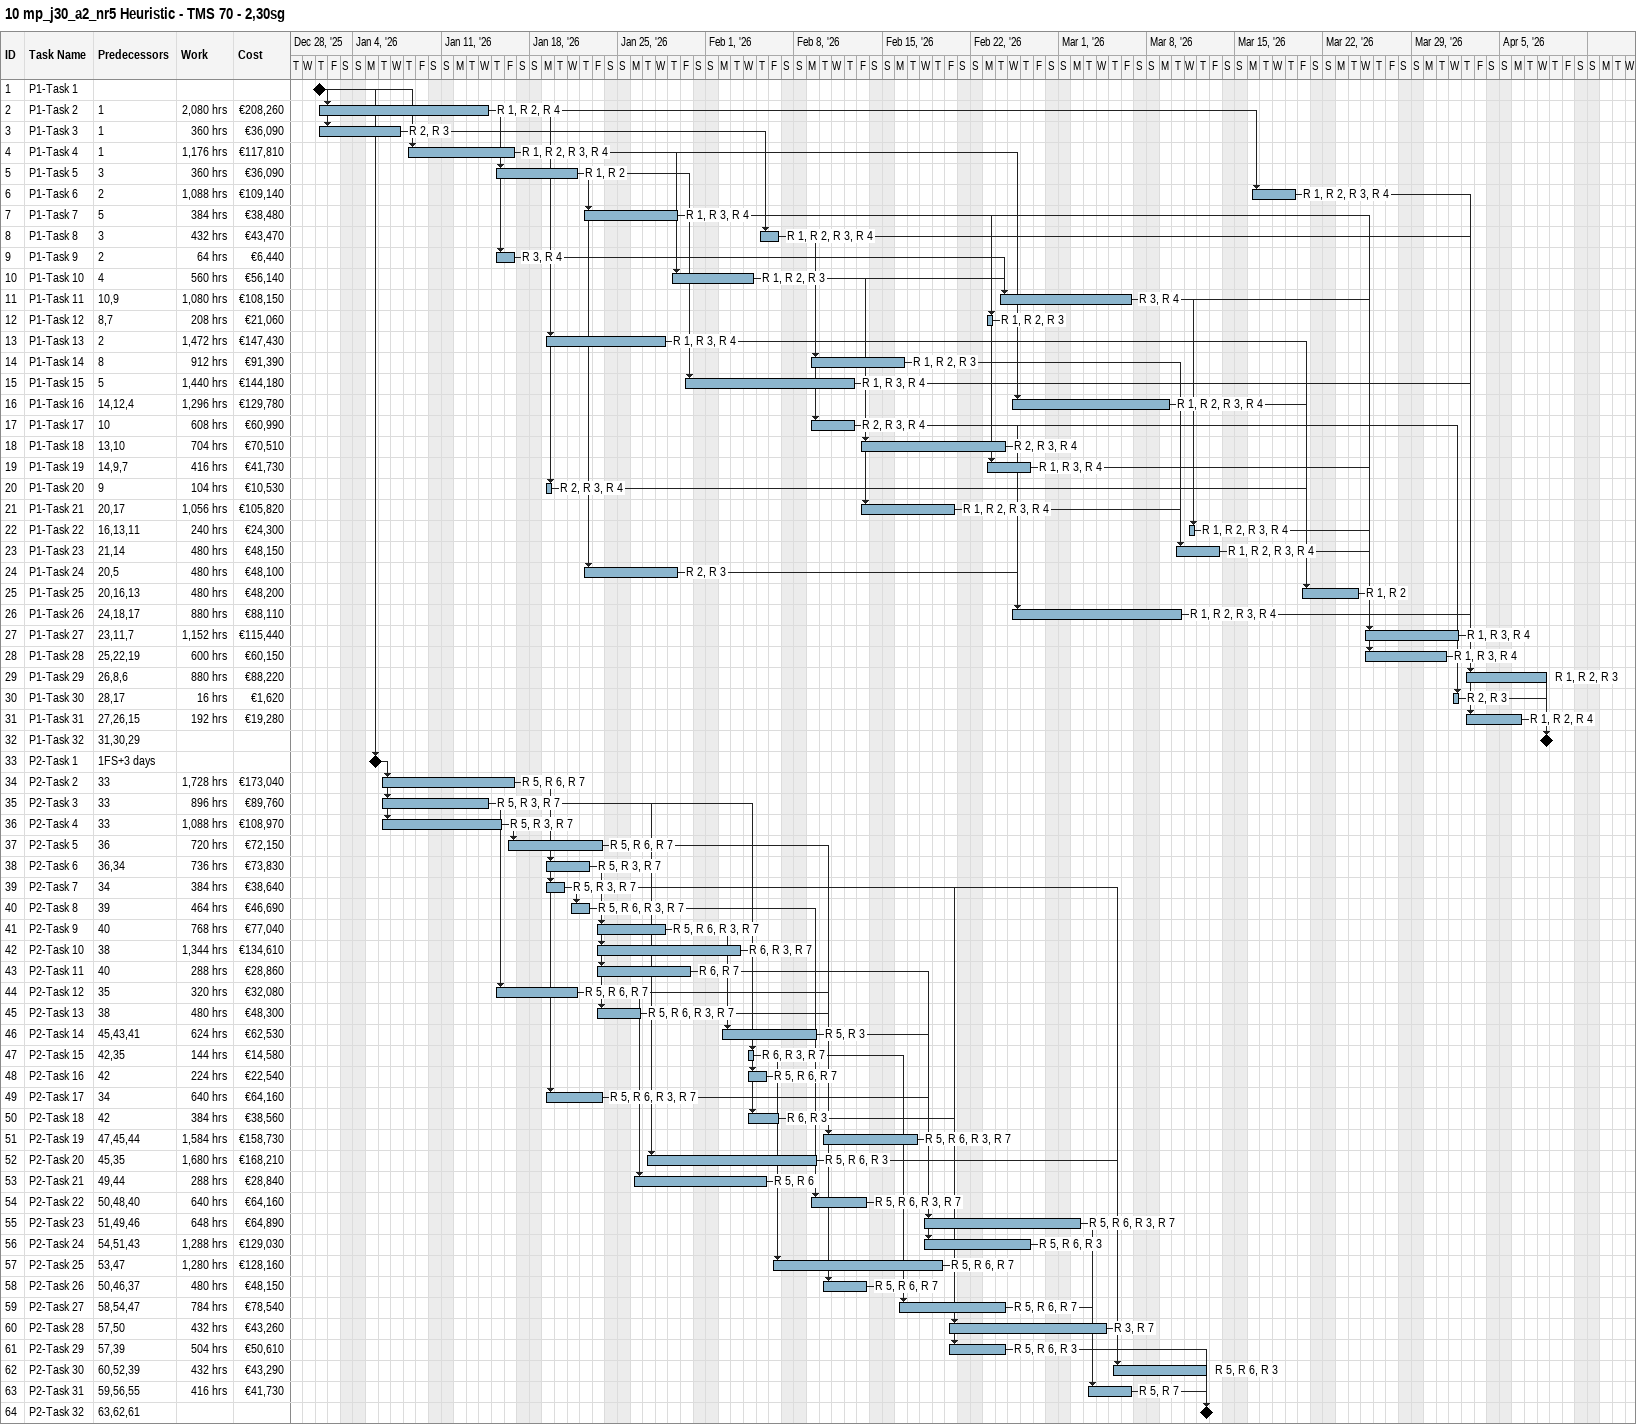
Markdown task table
10 mp_j30_a2_nr5 Heuristic - TMS 70 - 2,30sg

| ID | Task | Start | Finish | Predecessors | Resources | Work (h) | Cost (€) |
|---|---|---|---|---|---|---|---|
| 1 | P1-Task 1 (milestone) | 2026-01-01 | 2026-01-01 |  |  |  |  |
| 2 | P1-Task 2 | 2026-01-01 | 2026-01-14 | 1 | R 1, R 2, R 4 | 2080 | 208260 |
| 3 | P1-Task 3 | 2026-01-01 | 2026-01-07 | 1 | R 2, R 3 | 360 | 36090 |
| 4 | P1-Task 4 | 2026-01-08 | 2026-01-16 | 1 | R 1, R 2, R 3, R 4 | 1176 | 117810 |
| 5 | P1-Task 5 | 2026-01-15 | 2026-01-21 | 3 | R 1, R 2 | 360 | 36090 |
| 6 | P1-Task 6 | 2026-03-16 | 2026-03-19 | 2 | R 1, R 2, R 3, R 4 | 1088 | 109140 |
| 7 | P1-Task 7 | 2026-01-22 | 2026-01-29 | 5 | R 1, R 3, R 4 | 384 | 38480 |
| 8 | P1-Task 8 | 2026-02-05 | 2026-02-06 | 3 | R 1, R 2, R 3, R 4 | 432 | 43470 |
| 9 | P1-Task 9 | 2026-01-15 | 2026-01-16 | 2 | R 3, R 4 | 64 | 6440 |
| 10 | P1-Task 10 | 2026-01-29 | 2026-02-04 | 4 | R 1, R 2, R 3 | 560 | 56140 |
| 11 | P1-Task 11 | 2026-02-24 | 2026-03-06 | 10, 9 | R 3, R 4 | 1080 | 108150 |
| 12 | P1-Task 12 | 2026-02-23 | 2026-02-23 | 8, 7 | R 1, R 2, R 3 | 208 | 21060 |
| 13 | P1-Task 13 | 2026-01-19 | 2026-01-28 | 2 | R 1, R 3, R 4 | 1472 | 147430 |
| 14 | P1-Task 14 | 2026-02-09 | 2026-02-16 | 8 | R 1, R 2, R 3 | 912 | 91390 |
| 15 | P1-Task 15 | 2026-01-30 | 2026-02-12 | 5 | R 1, R 3, R 4 | 1440 | 144180 |
| 16 | P1-Task 16 | 2026-02-25 | 2026-03-09 | 14, 12, 4 | R 1, R 2, R 3, R 4 | 1296 | 129780 |
| 17 | P1-Task 17 | 2026-02-09 | 2026-02-12 | 10 | R 2, R 3, R 4 | 608 | 60990 |
| 18 | P1-Task 18 | 2026-02-13 | 2026-02-24 | 13, 10 | R 2, R 3, R 4 | 704 | 70510 |
| 19 | P1-Task 19 | 2026-02-23 | 2026-02-26 | 14, 9, 7 | R 1, R 3, R 4 | 416 | 41730 |
| 20 | P1-Task 20 | 2026-01-19 | 2026-01-19 | 9 | R 2, R 3, R 4 | 104 | 10530 |
| 21 | P1-Task 21 | 2026-02-13 | 2026-02-20 | 20, 17 | R 1, R 2, R 3, R 4 | 1056 | 105820 |
| 22 | P1-Task 22 | 2026-03-11 | 2026-03-11 | 16, 13, 11 | R 1, R 2, R 3, R 4 | 240 | 24300 |
| 23 | P1-Task 23 | 2026-03-10 | 2026-03-13 | 21, 14 | R 1, R 2, R 3, R 4 | 480 | 48150 |
| 24 | P1-Task 24 | 2026-01-22 | 2026-01-29 | 20, 5 | R 2, R 3 | 480 | 48100 |
| 25 | P1-Task 25 | 2026-03-20 | 2026-03-24 | 20, 16, 13 | R 1, R 2 | 480 | 48200 |
| 26 | P1-Task 26 | 2026-02-25 | 2026-03-10 | 24, 18, 17 | R 1, R 2, R 3, R 4 | 880 | 88110 |
| 27 | P1-Task 27 | 2026-03-25 | 2026-04-01 | 23, 11, 7 | R 1, R 3, R 4 | 1152 | 115440 |
| 28 | P1-Task 28 | 2026-03-25 | 2026-03-31 | 25, 22, 19 | R 1, R 3, R 4 | 600 | 60150 |
| 29 | P1-Task 29 | 2026-04-02 | 2026-04-08 | 26, 8, 6 | R 1, R 2, R 3 | 880 | 88220 |
| 30 | P1-Task 30 | 2026-04-01 | 2026-04-01 | 28, 17 | R 2, R 3 | 16 | 1620 |
| 31 | P1-Task 31 | 2026-04-02 | 2026-04-06 | 27, 26, 15 | R 1, R 2, R 4 | 192 | 19280 |
| 32 | P1-Task 32 (milestone) | 2026-04-08 | 2026-04-08 | 31, 30, 29 |  |  |  |
| 33 | P2-Task 1 (milestone) | 2026-01-05 | 2026-01-05 | 1FS+3d |  |  |  |
| 34 | P2-Task 2 | 2026-01-06 | 2026-01-16 | 33 | R 5, R 6, R 7 | 1728 | 173040 |
| 35 | P2-Task 3 | 2026-01-06 | 2026-01-14 | 33 | R 5, R 3, R 7 | 896 | 89760 |
| 36 | P2-Task 4 | 2026-01-06 | 2026-01-15 | 33 | R 5, R 3, R 7 | 1088 | 108970 |
| 37 | P2-Task 5 | 2026-01-16 | 2026-01-23 | 36 | R 5, R 6, R 7 | 720 | 72150 |
| 38 | P2-Task 6 | 2026-01-19 | 2026-01-22 | 36, 34 | R 5, R 3, R 7 | 736 | 73830 |
| 39 | P2-Task 7 | 2026-01-19 | 2026-01-20 | 34 | R 5, R 3, R 7 | 384 | 38640 |
| 40 | P2-Task 8 | 2026-01-21 | 2026-01-22 | 39 | R 5, R 6, R 3, R 7 | 464 | 46690 |
| 41 | P2-Task 9 | 2026-01-23 | 2026-01-28 | 40 | R 5, R 6, R 3, R 7 | 768 | 77040 |
| 42 | P2-Task 10 | 2026-01-23 | 2026-02-03 | 38 | R 6, R 3, R 7 | 1344 | 134610 |
| 43 | P2-Task 11 | 2026-01-23 | 2026-01-30 | 40 | R 6, R 7 | 288 | 28860 |
| 44 | P2-Task 12 | 2026-01-15 | 2026-01-21 | 35 | R 5, R 6, R 7 | 320 | 32080 |
| 45 | P2-Task 13 | 2026-01-23 | 2026-01-26 | 38 | R 5, R 6, R 3, R 7 | 480 | 48300 |
| 46 | P2-Task 14 | 2026-02-02 | 2026-02-09 | 45, 43, 41 | R 5, R 3 | 624 | 62530 |
| 47 | P2-Task 15 | 2026-02-04 | 2026-02-04 | 42, 35 | R 6, R 3, R 7 | 144 | 14580 |
| 48 | P2-Task 16 | 2026-02-04 | 2026-02-05 | 42 | R 5, R 6, R 7 | 224 | 22540 |
| 49 | P2-Task 17 | 2026-01-19 | 2026-01-23 | 34 | R 5, R 6, R 3, R 7 | 640 | 64160 |
| 50 | P2-Task 18 | 2026-02-04 | 2026-02-06 | 42 | R 6, R 3 | 384 | 38560 |
| 51 | P2-Task 19 | 2026-02-10 | 2026-02-17 | 47, 45, 44 | R 5, R 6, R 3, R 7 | 1584 | 158730 |
| 52 | P2-Task 20 | 2026-01-27 | 2026-02-09 | 45, 35 | R 5, R 6, R 3 | 1680 | 168210 |
| 53 | P2-Task 21 | 2026-01-26 | 2026-02-05 | 49, 44 | R 5, R 6 | 288 | 28840 |
| 54 | P2-Task 22 | 2026-02-09 | 2026-02-13 | 50, 48, 40 | R 5, R 6, R 3, R 7 | 640 | 64160 |
| 55 | P2-Task 23 | 2026-02-18 | 2026-03-02 | 51, 49, 46 | R 5, R 6, R 3, R 7 | 648 | 64890 |
| 56 | P2-Task 24 | 2026-02-18 | 2026-02-26 | 54, 51, 43 | R 5, R 6, R 3 | 1288 | 129030 |
| 57 | P2-Task 25 | 2026-02-06 | 2026-02-19 | 53, 47 | R 5, R 6, R 7 | 1280 | 128160 |
| 58 | P2-Task 26 | 2026-02-10 | 2026-02-13 | 50, 46, 37 | R 5, R 6, R 7 | 480 | 48150 |
| 59 | P2-Task 27 | 2026-02-16 | 2026-02-24 | 58, 54, 47 | R 5, R 6, R 7 | 784 | 78540 |
| 60 | P2-Task 28 | 2026-02-20 | 2026-03-04 | 57, 50 | R 3, R 7 | 432 | 43260 |
| 61 | P2-Task 29 | 2026-02-20 | 2026-02-24 | 57, 39 | R 5, R 6, R 3 | 504 | 50610 |
| 62 | P2-Task 30 | 2026-03-05 | 2026-03-12 | 60, 52, 39 | R 5, R 6, R 3 | 432 | 43290 |
| 63 | P2-Task 31 | 2026-03-03 | 2026-03-06 | 59, 56, 55 | R 5, R 7 | 416 | 41730 |
| 64 | P2-Task 32 (milestone) | 2026-03-12 | 2026-03-12 | 63, 62, 61 |  |  |  |
